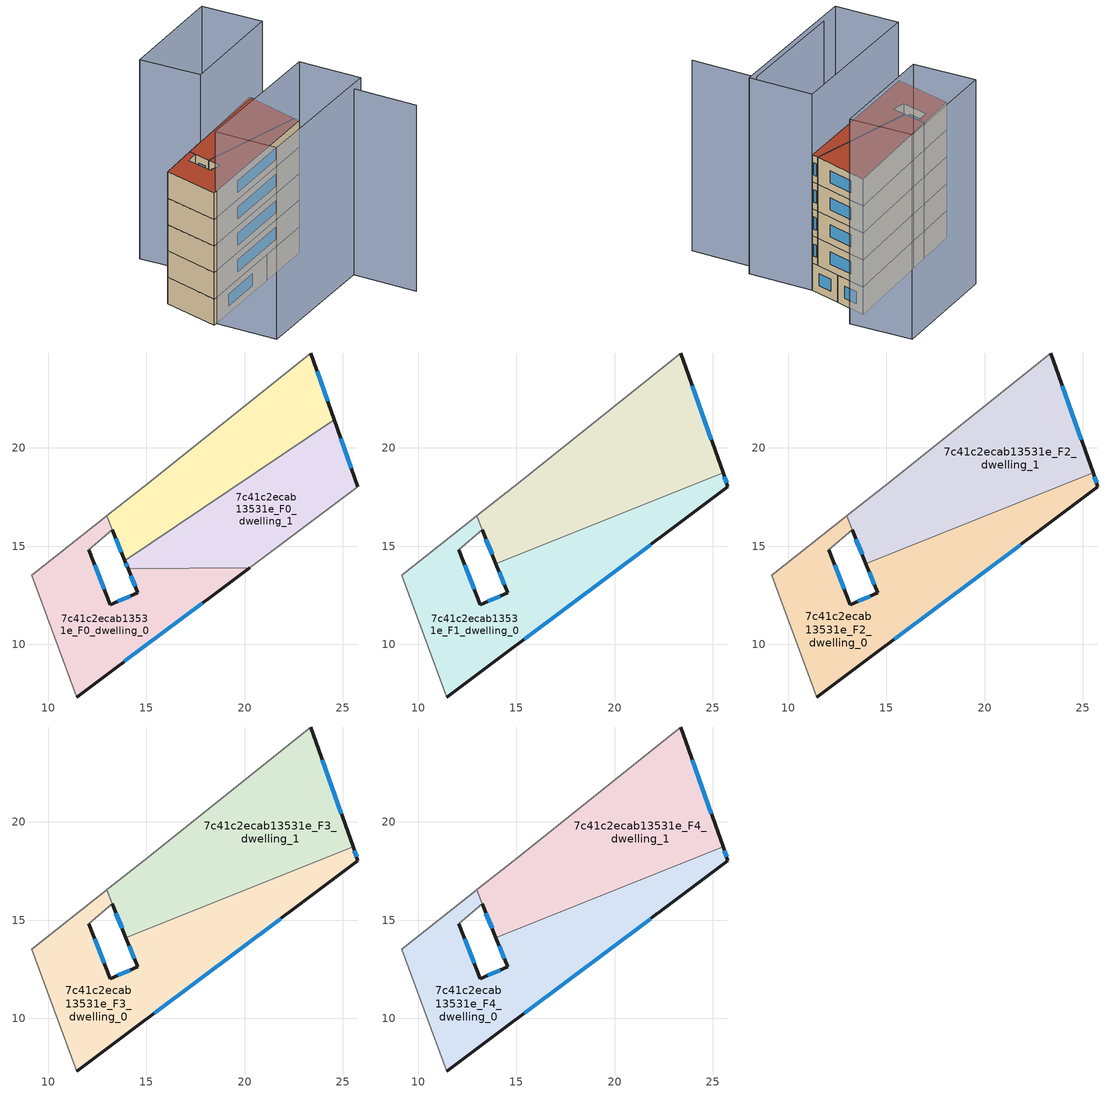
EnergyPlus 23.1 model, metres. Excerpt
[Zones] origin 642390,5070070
7c41c2ecab13531e_F0_dwelling_0
 floor ground (EU_floor_Construction): 20.26,13.91 11.46,7.32 9.16,13.53 12.97,16.54 13.26,15.83 12.06,14.83 13.16,12.03 14.56,12.63 14.07,13.84 z0
 wall outside (EU_wall_Construction): 14.07,13.84 14.56,12.63 13.16,12.03 12.06,14.83 / 11.46,7.32 20.26,13.91 z0:3
 wall adiabatic (EU_wall_Construction): 12.06,14.83 13.26,15.83 / 12.97,16.54 9.16,13.53 11.46,7.32 z0:3
 wall to 7c41c2ecab13531e_F0_dwelling_1 (EU_wall_Construction): 20.26,13.91 14.07,13.84 z0:3
 wall to 7c41c2ecab13531e_F0_dwelling_2 (EU_wall_Construction): 13.26,15.83 12.97,16.54 z0:3
 window (EU_Window_Construction): 12.86,12.8 12.36,14.06 / 14.17,12.46 13.54,12.19 / 14.2,13.51 14.42,12.96 / 13.88,9.14 17.84,12.1 z0.83:2.17
7c41c2ecab13531e_F0_dwelling_1
 floor ground (EU_floor_Construction): 24.57,21.44 25.77,18.03 20.26,13.91 14.07,13.84 13.9,14.25 z0
 wall outside (EU_wall_Construction): 13.9,14.25 14.07,13.84 / 25.77,18.03 24.57,21.44 z0:3
 wall to 7c41c2ecab13531e_F0_dwelling_2 (EU_wall_Construction): 24.57,21.44 13.9,14.25 z0:3
 wall adiabatic (EU_wall_Construction): 20.26,13.91 25.77,18.03 z0:3
 window (EU_Window_Construction): 13.95,14.14 14.02,13.95 / 25.44,18.97 24.9,20.5 z0.83:2.17
7c41c2ecab13531e_F0_dwelling_2
 floor ground (EU_floor_Construction): 23.37,24.83 24.57,21.44 13.9,14.25 12.97,16.54 14.86,18.03 z0
 wall outside (EU_wall_Construction): 24.57,21.44 23.37,24.83 / 13.26,15.83 13.9,14.25 z0:3
 wall adiabatic (EU_wall_Construction): 23.37,24.83 14.86,18.03 12.97,16.54 z0:3
 window (EU_Window_Construction): 24.24,22.37 23.7,23.9 / 13.44,15.4 13.72,14.69 z0.83:2.17
7c41c2ecab13531e_F1_dwelling_0
 floor outside (EU_floor_Construction): 25.77,18.03 11.46,7.32 20.26,13.91 z3
 floor to 7c41c2ecab13531e_F0_dwelling_0 (EU_floor_Construction): 20.26,13.91 11.46,7.32 9.16,13.53 12.97,16.54 13.12,16.17 13.26,15.83 12.06,14.83 13.16,12.03 14.56,12.63 14.07,13.84 z3
 floor to 7c41c2ecab13531e_F0_dwelling_1 (EU_floor_Construction): 25.52,18.74 25.77,18.03 20.26,13.91 14.07,13.84 13.96,14.11 z3
 wall outside (EU_wall_Construction): 13.96,14.11 14.56,12.63 13.16,12.03 12.06,14.83 / 11.46,7.32 25.77,18.03 25.52,18.74 z3:6
 wall adiabatic (EU_wall_Construction): 12.06,14.83 13.26,15.83 / 12.97,16.54 9.16,13.53 11.46,7.32 z3:6
 wall to 7c41c2ecab13531e_F1_dwelling_1 (EU_wall_Construction): 25.52,18.74 13.96,14.11 / 13.26,15.83 12.97,16.54 z3:6
 window (EU_Window_Construction): 12.86,12.8 12.36,14.06 / 14.17,12.46 13.54,12.19 / 14.13,13.7 14.39,13.03 / 25.7,18.22 25.59,18.54 / 15.4,10.27 21.83,15.08 z3.83:5.17
7c41c2ecab13531e_F1_dwelling_1
 floor to 7c41c2ecab13531e_F0_dwelling_1 (EU_floor_Construction): 24.57,21.44 25.52,18.74 13.96,14.11 13.9,14.25 z3
 floor to 7c41c2ecab13531e_F0_dwelling_2 (EU_floor_Construction): 23.37,24.83 24.57,21.44 13.9,14.25 12.97,16.54 14.86,18.03 z3
 wall outside (EU_wall_Construction): 25.52,18.74 23.37,24.83 / 13.26,15.83 13.96,14.11 z3:6
 wall adiabatic (EU_wall_Construction): 23.37,24.83 14.86,18.03 12.97,16.54 z3:6
 window (EU_Window_Construction): 24.93,20.41 23.96,23.16 / 13.45,15.36 13.77,14.58 z3.83:5.17
7c41c2ecab13531e_F2_dwelling_0
 floor to 7c41c2ecab13531e_F1_dwelling_0 (EU_floor_Construction): 25.52,18.74 25.77,18.03 11.46,7.32 9.16,13.53 12.97,16.54 13.26,15.83 12.06,14.83 13.16,12.03 14.56,12.63 13.96,14.11 z6
 wall outside (EU_wall_Construction): 13.96,14.11 14.56,12.63 13.16,12.03 12.06,14.83 / 11.46,7.32 25.77,18.03 25.52,18.74 z6:9
 wall adiabatic (EU_wall_Construction): 12.06,14.83 13.26,15.83 / 12.97,16.54 9.16,13.53 11.46,7.32 z6:9
 wall to 7c41c2ecab13531e_F2_dwelling_1 (EU_wall_Construction): 25.52,18.74 13.96,14.11 / 13.26,15.83 12.97,16.54 z6:9
 window (EU_Window_Construction): 12.86,12.8 12.36,14.06 / 14.17,12.46 13.54,12.19 / 14.13,13.7 14.39,13.03 / 25.7,18.22 25.59,18.54 / 15.4,10.27 21.83,15.08 z6.83:8.17
7c41c2ecab13531e_F2_dwelling_1
 floor to 7c41c2ecab13531e_F1_dwelling_1 (EU_floor_Construction): 23.37,24.83 25.52,18.74 13.96,14.11 12.97,16.54 14.86,18.03 z6
 wall outside (EU_wall_Construction): 25.52,18.74 23.37,24.83 / 13.26,15.83 13.96,14.11 z6:9
 wall adiabatic (EU_wall_Construction): 23.37,24.83 14.86,18.03 12.97,16.54 z6:9
 window (EU_Window_Construction): 24.93,20.41 23.96,23.16 / 13.45,15.36 13.77,14.58 z6.83:8.17
7c41c2ecab13531e_F3_dwelling_0
 floor to 7c41c2ecab13531e_F2_dwelling_0 (EU_floor_Construction): 25.52,18.74 25.77,18.03 11.46,7.32 9.16,13.53 12.97,16.54 13.26,15.83 12.06,14.83 13.16,12.03 14.56,12.63 13.96,14.11 z9
 wall outside (EU_wall_Construction): 13.96,14.11 14.56,12.63 13.16,12.03 12.06,14.83 / 11.46,7.32 25.77,18.03 25.52,18.74 z9:12
 wall adiabatic (EU_wall_Construction): 12.06,14.83 13.26,15.83 / 12.97,16.54 9.16,13.53 11.46,7.32 z9:12
 wall to 7c41c2ecab13531e_F3_dwelling_1 (EU_wall_Construction): 25.52,18.74 13.96,14.11 / 13.26,15.83 12.97,16.54 z9:12
 window (EU_Window_Construction): 12.86,12.8 12.36,14.06 / 14.17,12.46 13.54,12.19 / 14.13,13.7 14.39,13.03 / 25.7,18.22 25.59,18.54 / 15.4,10.27 21.83,15.08 z9.83:11.17
7c41c2ecab13531e_F3_dwelling_1
 floor to 7c41c2ecab13531e_F2_dwelling_1 (EU_floor_Construction): 23.37,24.83 25.52,18.74 13.96,14.11 12.97,16.54 14.86,18.03 z9
 wall outside (EU_wall_Construction): 25.52,18.74 23.37,24.83 / 13.26,15.83 13.96,14.11 z9:12
 wall adiabatic (EU_wall_Construction): 23.37,24.83 14.86,18.03 12.97,16.54 z9:12
 window (EU_Window_Construction): 24.93,20.41 23.96,23.16 / 13.45,15.36 13.77,14.58 z9.83:11.17
7c41c2ecab13531e_F4_dwelling_0
 floor to 7c41c2ecab13531e_F3_dwelling_0 (EU_floor_Construction): 25.52,18.74 25.77,18.03 11.46,7.32 9.16,13.53 12.97,16.54 13.26,15.83 12.06,14.83 13.16,12.03 14.56,12.63 13.96,14.11 z12
 wall outside (EU_wall_Construction): 13.96,14.11 14.56,12.63 13.16,12.03 12.06,14.83 / 11.46,7.32 25.77,18.03 25.52,18.74 z12:15
 wall adiabatic (EU_wall_Construction): 12.06,14.83 13.26,15.83 / 12.97,16.54 9.16,13.53 11.46,7.32 z12:15
 wall to 7c41c2ecab13531e_F4_dwelling_1 (EU_wall_Construction): 25.52,18.74 13.96,14.11 / 13.26,15.83 12.97,16.54 z12:15
 window (EU_Window_Construction): 12.86,12.8 12.36,14.06 / 14.17,12.46 13.54,12.19 / 14.13,13.7 14.39,13.03 / 25.7,18.22 25.59,18.54 / 15.4,10.27 21.83,15.08 z12.83:14.17
 roof outside (EU_roof_Construction): 25.77,18.03 25.52,18.74 13.96,14.11 14.56,12.63 13.16,12.03 12.06,14.83 13.26,15.83 12.97,16.54 9.16,13.53 11.46,7.32 z15
7c41c2ecab13531e_F4_dwelling_1
 floor to 7c41c2ecab13531e_F3_dwelling_1 (EU_floor_Construction): 23.37,24.83 25.52,18.74 13.96,14.11 12.97,16.54 14.86,18.03 z12
 wall outside (EU_wall_Construction): 25.52,18.74 23.37,24.83 / 13.26,15.83 13.96,14.11 z12:15
 wall adiabatic (EU_wall_Construction): 23.37,24.83 14.86,18.03 12.97,16.54 z12:15
 window (EU_Window_Construction): 24.93,20.41 23.96,23.16 / 13.45,15.36 13.77,14.58 z12.83:14.17
 roof outside (EU_roof_Construction): 25.52,18.74 23.37,24.83 14.86,18.03 12.97,16.54 13.96,14.11 z15
shading: 10.66,23.56 21.17,31.54 / 21.17,31.54 25.37,26.01 / 25.37,26.01 14.86,18.03 / 14.86,18.03 10.66,23.56 z0:22.6; 17.82,3.44 28.77,11.42 / 28.77,11.42 33.01,5.6 z0:21.1; 15.96,2.03 11.76,7.76 / 11.76,7.76 25.77,18.03 / 25.77,18.03 29.97,12.3 / 29.97,12.3 15.96,2.03 z0:21.7
[Building]
EU S2 Campaign: North Axis=0; Terrain=City; Solar Distribution=FullExterior
[Site:Location]
Lyon-Bron: Latitude=45.75; Longitude=5; Time Zone=1; Elevation=198
[SizingPeriod:WeatherFileDays]
AnnualSizingPeriod: Begin Month=1; Begin Day of Month=1; End Month=12; End Day of Month=31; Day of Week for Start Day=Monday; Use Weather File Daylight Saving Period=No; Use Weather File Rain and Snow Indicators=No
[MATERIAL]
EU_InternalMass_Material: Roughness=MediumRough; Thickness=0.1; Conductivity=1; Density=1800; Specific Heat=900; Thermal Absorptance=0.9; Solar Absorptance=0.7; Visible Absorptance=0.7
[MATERIAL:NOMASS] Roughness=MediumRough; Thermal Absorptance=0.9; Solar Absorptance=0.7; Visible Absorptance=0.7
Name | Thermal Resistance
EU_wall_NoMass | 0.87146
EU_roof_NoMass | 0.842276
EU_floor_NoMass | 0.496999
[WINDOWMATERIAL:SIMPLEGLAZINGSYSTEM]
EU_Window_SimpleGlazing: UFactor=2.2525; Solar Heat Gain Coefficient=0.76; Visible Transmittance=0.76
[CONSTRUCTION]
EU_wall_Construction: EU_wall_NoMass
EU_roof_Construction: EU_roof_NoMass
EU_floor_Construction: EU_floor_NoMass
EU_Window_Construction: EU_Window_SimpleGlazing
EU_InternalMass_Construction: EU_InternalMass_Material
[ZONE] Type=1; Multiplier=1; Ceiling Height=autocalculate; Floor Area=autocalculate; Part of Total Floor Area=Yes
Name | Volume
7c41c2ecab13531e_F0_dwelling_0 | 112.854
7c41c2ecab13531e_F1_dwelling_0; 7c41c2ecab13531e_F2_dwelling_0; 7c41c2ecab13531e_F3_dwelling_0; 7c41c2ecab13531e_F4_dwelling_0 | 169.924
7c41c2ecab13531e_F0_dwelling_1 | 113.466
7c41c2ecab13531e_F1_dwelling_1; 7c41c2ecab13531e_F2_dwelling_1; 7c41c2ecab13531e_F3_dwelling_1; 7c41c2ecab13531e_F4_dwelling_1 | 170.672
7c41c2ecab13531e_F0_dwelling_2 | 114.161
[INTERNALMASS] Construction=EU_InternalMass_Construction
Name | Zone or ZoneList | Surface Area
7c41c2ecab13531e_F0_dwelling_0_EU_InternalMass | 7c41c2ecab13531e_F0_dwelling_0 | 37.5961
7c41c2ecab13531e_F0_dwelling_1_EU_InternalMass | 7c41c2ecab13531e_F0_dwelling_1 | 37.822
7c41c2ecab13531e_F0_dwelling_2_EU_InternalMass | 7c41c2ecab13531e_F0_dwelling_2 | 38.0547
7c41c2ecab13531e_F1_dwelling_0_EU_InternalMass | 7c41c2ecab13531e_F1_dwelling_0 | 56.5881
7c41c2ecab13531e_F1_dwelling_1_EU_InternalMass | 7c41c2ecab13531e_F1_dwelling_1 | 56.8912
7c41c2ecab13531e_F2_dwelling_0_EU_InternalMass | 7c41c2ecab13531e_F2_dwelling_0 | 56.5881
7c41c2ecab13531e_F2_dwelling_1_EU_InternalMass | 7c41c2ecab13531e_F2_dwelling_1 | 56.8912
7c41c2ecab13531e_F3_dwelling_0_EU_InternalMass | 7c41c2ecab13531e_F3_dwelling_0 | 56.5881
7c41c2ecab13531e_F3_dwelling_1_EU_InternalMass | 7c41c2ecab13531e_F3_dwelling_1 | 56.8912
7c41c2ecab13531e_F4_dwelling_0_EU_InternalMass | 7c41c2ecab13531e_F4_dwelling_0 | 56.5881
7c41c2ecab13531e_F4_dwelling_1_EU_InternalMass | 7c41c2ecab13531e_F4_dwelling_1 | 56.8912
[OTHEREQUIPMENT] Fuel Type=Electricity; Design Level Calculation Method=Watts/Area; Power per Zone Floor Area=1; Fraction Latent=0; Fraction Radiant=0; Fraction Lost=0; Carbon Dioxide Generation Rate=0; EndUse Subcategory=EU_Step8_InternalGains
Name | Zone or ZoneList or Space or SpaceList | Schedule
EU_Step8_InternalGain_7c41c2ecab13531e_F0_dwelling_0_f000 | 7c41c2ecab13531e_F0_dwelling_0 | EU_Step8_GainSchedule_7c41c2ecab13531e_F0_dwelling_0_f000
EU_Step8_InternalGain_7c41c2ecab13531e_F0_dwelling_1_f000 | 7c41c2ecab13531e_F0_dwelling_1 | EU_Step8_GainSchedule_7c41c2ecab13531e_F0_dwelling_1_f000
EU_Step8_InternalGain_7c41c2ecab13531e_F0_dwelling_2_f000 | 7c41c2ecab13531e_F0_dwelling_2 | EU_Step8_GainSchedule_7c41c2ecab13531e_F0_dwelling_2_f000
EU_Step8_InternalGain_7c41c2ecab13531e_F1_dwelling_0_f000 | 7c41c2ecab13531e_F1_dwelling_0 | EU_Step8_GainSchedule_7c41c2ecab13531e_F1_dwelling_0_f000
EU_Step8_InternalGain_7c41c2ecab13531e_F1_dwelling_1_f000 | 7c41c2ecab13531e_F1_dwelling_1 | EU_Step8_GainSchedule_7c41c2ecab13531e_F1_dwelling_1_f000
EU_Step8_InternalGain_7c41c2ecab13531e_F2_dwelling_0_f000 | 7c41c2ecab13531e_F2_dwelling_0 | EU_Step8_GainSchedule_7c41c2ecab13531e_F2_dwelling_0_f000
EU_Step8_InternalGain_7c41c2ecab13531e_F2_dwelling_1_f000 | 7c41c2ecab13531e_F2_dwelling_1 | EU_Step8_GainSchedule_7c41c2ecab13531e_F2_dwelling_1_f000
EU_Step8_InternalGain_7c41c2ecab13531e_F3_dwelling_0_f000 | 7c41c2ecab13531e_F3_dwelling_0 | EU_Step8_GainSchedule_7c41c2ecab13531e_F3_dwelling_0_f000
EU_Step8_InternalGain_7c41c2ecab13531e_F3_dwelling_1_f000 | 7c41c2ecab13531e_F3_dwelling_1 | EU_Step8_GainSchedule_7c41c2ecab13531e_F3_dwelling_1_f000
EU_Step8_InternalGain_7c41c2ecab13531e_F4_dwelling_0_f000 | 7c41c2ecab13531e_F4_dwelling_0 | EU_Step8_GainSchedule_7c41c2ecab13531e_F4_dwelling_0_f000
EU_Step8_InternalGain_7c41c2ecab13531e_F4_dwelling_1_f000 | 7c41c2ecab13531e_F4_dwelling_1 | EU_Step8_GainSchedule_7c41c2ecab13531e_F4_dwelling_1_f000
[ZONEVENTILATION:DESIGNFLOWRATE] Schedule=EU_AlwaysOn; Design Flow Rate Calculation Method=AirChanges/Hour; Air Changes per Hour=0.425; Ventilation Type=Natural; Fan Pressure Rise=0; Fan Total Efficiency=1; Constant Term Coefficient=1; Temperature Term Coefficient=0; Velocity Term Coefficient=0; Velocity Squared Term Coefficient=0; Minimum Indoor Temperature=-100; Maximum Indoor Temperature=100; Delta Temperature=-100; Minimum Outdoor Temperature=-100; Maximum Outdoor Temperature=100; Maximum Wind Speed=40
Name | Zone or ZoneList or Space or SpaceList
EU_ConstantAir_7c41c2ecab13531e_F0_dwelling_0 | 7c41c2ecab13531e_F0_dwelling_0
EU_ConstantAir_7c41c2ecab13531e_F0_dwelling_1 | 7c41c2ecab13531e_F0_dwelling_1
EU_ConstantAir_7c41c2ecab13531e_F0_dwelling_2 | 7c41c2ecab13531e_F0_dwelling_2
EU_ConstantAir_7c41c2ecab13531e_F1_dwelling_0 | 7c41c2ecab13531e_F1_dwelling_0
EU_ConstantAir_7c41c2ecab13531e_F1_dwelling_1 | 7c41c2ecab13531e_F1_dwelling_1
EU_ConstantAir_7c41c2ecab13531e_F2_dwelling_0 | 7c41c2ecab13531e_F2_dwelling_0
EU_ConstantAir_7c41c2ecab13531e_F2_dwelling_1 | 7c41c2ecab13531e_F2_dwelling_1
EU_ConstantAir_7c41c2ecab13531e_F3_dwelling_0 | 7c41c2ecab13531e_F3_dwelling_0
EU_ConstantAir_7c41c2ecab13531e_F3_dwelling_1 | 7c41c2ecab13531e_F3_dwelling_1
EU_ConstantAir_7c41c2ecab13531e_F4_dwelling_0 | 7c41c2ecab13531e_F4_dwelling_0
EU_ConstantAir_7c41c2ecab13531e_F4_dwelling_1 | 7c41c2ecab13531e_F4_dwelling_1
[HVACTEMPLATE:THERMOSTAT] Constant Heating Setpoint=20; Constant Cooling Setpoint=50
EU_HeatOnly_7c41c2ecab13531e_F0_dwelling_0; EU_HeatOnly_7c41c2ecab13531e_F0_dwelling_1; EU_HeatOnly_7c41c2ecab13531e_F0_dwelling_2; EU_HeatOnly_7c41c2ecab13531e_F1_dwelling_0; EU_HeatOnly_7c41c2ecab13531e_F1_dwelling_1; EU_HeatOnly_7c41c2ecab13531e_F2_dwelling_0; EU_HeatOnly_7c41c2ecab13531e_F2_dwelling_1; EU_HeatOnly_7c41c2ecab13531e_F3_dwelling_0; EU_HeatOnly_7c41c2ecab13531e_F3_dwelling_1; EU_HeatOnly_7c41c2ecab13531e_F4_dwelling_0; EU_HeatOnly_7c41c2ecab13531e_F4_dwelling_1
[HVACTEMPLATE:ZONE:IDEALLOADSAIRSYSTEM] System Availability Schedule=EU_AlwaysOn; Maximum Heating Supply Air Temperature=50; Minimum Cooling Supply Air Temperature=13; Maximum Heating Supply Air Humidity Ratio=0.0156; Minimum Cooling Supply Air Humidity Ratio=0.0077; Heating Limit=NoLimit; Cooling Limit=NoLimit; Heating Availability Schedule=EU_AlwaysOn; Cooling Availability Schedule=EU_CoolingOff; Dehumidification Control Type=ConstantSensibleHeatRatio; Cooling Sensible Heat Ratio=0.7; Dehumidification Setpoint=60; Humidification Control Type=None; Humidification Setpoint=30; Outdoor Air Method=None; Outdoor Air Flow Rate per Person=0.00944; Outdoor Air Flow Rate per Zone Floor Area=0; Outdoor Air Flow Rate per Zone=0; Demand Controlled Ventilation Type=None; Outdoor Air Economizer Type=NoEconomizer; Heat Recovery Type=None; Sensible Heat Recovery Effectiveness=0.7; Latent Heat Recovery Effectiveness=0.65
Name | Template Thermostat
7c41c2ecab13531e_F0_dwelling_0 | EU_HeatOnly_7c41c2ecab13531e_F0_dwelling_0
7c41c2ecab13531e_F0_dwelling_1 | EU_HeatOnly_7c41c2ecab13531e_F0_dwelling_1
7c41c2ecab13531e_F0_dwelling_2 | EU_HeatOnly_7c41c2ecab13531e_F0_dwelling_2
7c41c2ecab13531e_F1_dwelling_0 | EU_HeatOnly_7c41c2ecab13531e_F1_dwelling_0
7c41c2ecab13531e_F1_dwelling_1 | EU_HeatOnly_7c41c2ecab13531e_F1_dwelling_1
7c41c2ecab13531e_F2_dwelling_0 | EU_HeatOnly_7c41c2ecab13531e_F2_dwelling_0
7c41c2ecab13531e_F2_dwelling_1 | EU_HeatOnly_7c41c2ecab13531e_F2_dwelling_1
7c41c2ecab13531e_F3_dwelling_0 | EU_HeatOnly_7c41c2ecab13531e_F3_dwelling_0
7c41c2ecab13531e_F3_dwelling_1 | EU_HeatOnly_7c41c2ecab13531e_F3_dwelling_1
7c41c2ecab13531e_F4_dwelling_0 | EU_HeatOnly_7c41c2ecab13531e_F4_dwelling_0
7c41c2ecab13531e_F4_dwelling_1 | EU_HeatOnly_7c41c2ecab13531e_F4_dwelling_1
[SIZING:ZONE] Zone Cooling Design Supply Air Temperature Input Method=SupplyAirTemperature; Zone Cooling Design Supply Air Temperature=13; Zone Heating Design Supply Air Temperature Input Method=SupplyAirTemperature; Zone Heating Design Supply Air Temperature=50; Zone Cooling Design Supply Air Humidity Ratio=0.008; Zone Heating Design Supply Air Humidity Ratio=0.008; Cooling Design Air Flow Method=DesignDay; Cooling Design Air Flow Rate=0; Cooling Minimum Air Flow per Zone Floor Area=0.000762; Cooling Minimum Air Flow=0; Cooling Minimum Air Flow Fraction=0.2; Heating Design Air Flow Method=DesignDay; Heating Design Air Flow Rate=0; Heating Maximum Air Flow per Zone Floor Area=0.002032; Heating Maximum Air Flow=0.141576; Heating Maximum Air Flow Fraction=0.3; Account for Dedicated Outdoor Air System=No; Dedicated Outdoor Air System Control Strategy=NeutralSupplyAir; Dedicated Outdoor Air Low Setpoint Temperature for Design=autosize; Dedicated Outdoor Air High Setpoint Temperature for Design=autosize; Zone Load Sizing Method=Sensible Load Only No Latent Load; Zone Latent Cooling Design Supply Air Humidity Ratio Input Method=HumidityRatioDifference; Zone Cooling Design Supply Air Humidity Ratio Difference=0.005; Zone Latent Heating Design Supply Air Humidity Ratio Input Method=HumidityRatioDifference; Zone Humidification Design Supply Air Humidity Ratio Difference=0.005
7c41c2ecab13531e_F0_dwelling_0; 7c41c2ecab13531e_F0_dwelling_1; 7c41c2ecab13531e_F0_dwelling_2; 7c41c2ecab13531e_F1_dwelling_0; 7c41c2ecab13531e_F1_dwelling_1; 7c41c2ecab13531e_F2_dwelling_0; 7c41c2ecab13531e_F2_dwelling_1; 7c41c2ecab13531e_F3_dwelling_0; 7c41c2ecab13531e_F3_dwelling_1; 7c41c2ecab13531e_F4_dwelling_0; 7c41c2ecab13531e_F4_dwelling_1
[SCHEDULE:CONSTANT]
Name | Hourly Value
EU_AlwaysOn | 1
EU_CoolingOff | 0
[SCHEDULE:FILE] Column Number=1; Rows to Skip at Top=0; Number of Hours of Data=8760; Column Separator=Comma; Interpolate to Timestep=No; Minutes per Item=60; Adjust Schedule for Daylight Savings=Yes
Name | File
EU_Step8_GainSchedule_7c41c2ecab13531e_F0_dwelling_0_f000 | ../../schedules/7c41c2ecab13531e/7c41c2ecab13531e_F0_dwelling_0_f000_gain.csv
EU_Step8_GainSchedule_7c41c2ecab13531e_F0_dwelling_1_f000 | ../../schedules/7c41c2ecab13531e/7c41c2ecab13531e_F0_dwelling_1_f000_gain.csv
EU_Step8_GainSchedule_7c41c2ecab13531e_F0_dwelling_2_f000 | ../../schedules/7c41c2ecab13531e/7c41c2ecab13531e_F0_dwelling_2_f000_gain.csv
EU_Step8_GainSchedule_7c41c2ecab13531e_F1_dwelling_0_f000 | ../../schedules/7c41c2ecab13531e/7c41c2ecab13531e_F1_dwelling_0_f000_gain.csv
EU_Step8_GainSchedule_7c41c2ecab13531e_F1_dwelling_1_f000 | ../../schedules/7c41c2ecab13531e/7c41c2ecab13531e_F1_dwelling_1_f000_gain.csv
EU_Step8_GainSchedule_7c41c2ecab13531e_F2_dwelling_0_f000 | ../../schedules/7c41c2ecab13531e/7c41c2ecab13531e_F2_dwelling_0_f000_gain.csv
EU_Step8_GainSchedule_7c41c2ecab13531e_F2_dwelling_1_f000 | ../../schedules/7c41c2ecab13531e/7c41c2ecab13531e_F2_dwelling_1_f000_gain.csv
EU_Step8_GainSchedule_7c41c2ecab13531e_F3_dwelling_0_f000 | ../../schedules/7c41c2ecab13531e/7c41c2ecab13531e_F3_dwelling_0_f000_gain.csv
EU_Step8_GainSchedule_7c41c2ecab13531e_F3_dwelling_1_f000 | ../../schedules/7c41c2ecab13531e/7c41c2ecab13531e_F3_dwelling_1_f000_gain.csv
EU_Step8_GainSchedule_7c41c2ecab13531e_F4_dwelling_0_f000 | ../../schedules/7c41c2ecab13531e/7c41c2ecab13531e_F4_dwelling_0_f000_gain.csv
EU_Step8_GainSchedule_7c41c2ecab13531e_F4_dwelling_1_f000 | ../../schedules/7c41c2ecab13531e/7c41c2ecab13531e_F4_dwelling_1_f000_gain.csv
